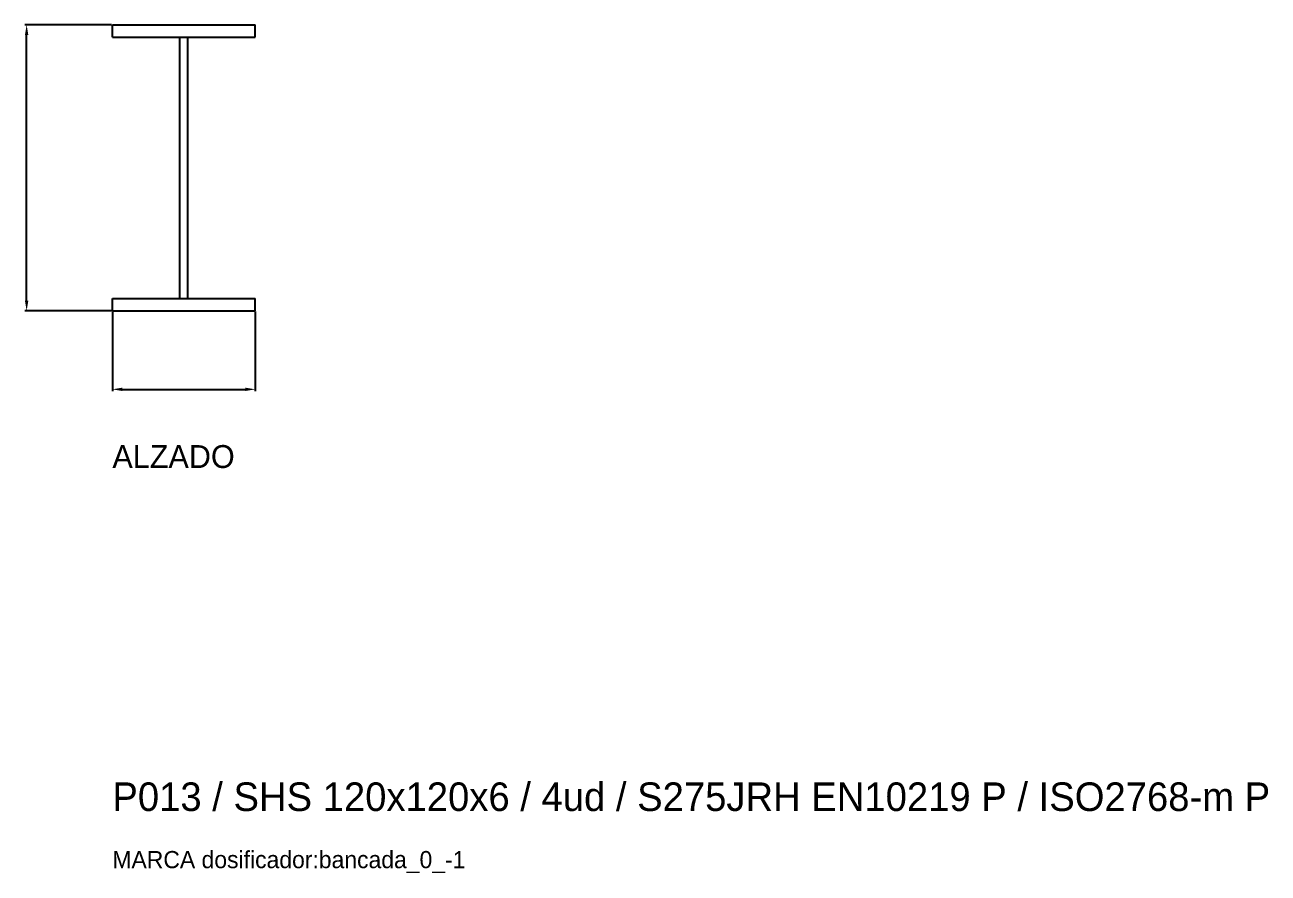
# Model space of a CAD drawing. Header units: millimetres. Extents: x -61 to 13940, y -87340 to 371.
# Drawn here: x -61 to 809, y -14575 to -13981 of the extents above; entities that cross this region are included whole.
import ezdxf

# ---------------------------------------------------------------- set-up
doc = ezdxf.new("R2010")
doc.units = ezdxf.units.MM
for name, color, linetype in [('R18_COTAS_P', 1, 'Continuous'), ('R18_PIEZAS_P', 3, 'Continuous'), ('R18_TEXTOS', 7, 'Continuous')]:
    doc.layers.add(name, color=color, linetype=linetype)
doc.dimstyles.get("Standard").update_dxf_attribs({"dimtxt": 2.5, "dimasz": 2.5, "dimexe": 1.25, "dimexo": 0.625, "dimtad": 1, "dimcen": 2.5, "dimazin": 3, "dimtfac": 1, "dimtmove": 0, "dimatfit": 3, "dimarcsym": 0})

# ---------------------------------------------------------------- blocks, each defined once
blk = doc.blocks.new('*D71')
at = {"layer": 'Defpoints', "color": 0, "transparency": 16777216}
for p in [(0, -14181.17), (100, -14181.17), (100, -14236.17)]:
    blk.add_point(p, dxfattribs=at)
at = {"layer": 'R18_COTAS_P', "color": 0, "lineweight": -2, "transparency": 16777216}
for p, q in [((0, -14181.79), (0, -14237.42)), ((100, -14181.79), (100, -14237.42)), ((7, -14236.17), (93, -14236.17))]:
    blk.add_line(p, q, dxfattribs=at)
at = {"layer": 'R18_COTAS_P', "color": 0, "transparency": 16777216}
for points in [[(7, -14235), (7, -14237.33), (0, -14236.17)], [(93, -14235), (93, -14237.33), (100, -14236.17)]]:
    blk.add_solid(points, dxfattribs=at)
blk = doc.blocks.new('*D72')
at = {"layer": 'Defpoints', "color": 0, "transparency": 16777216}
for p in [(-60, -13981.17), (0, -13981.17), (0, -14181.17)]:
    blk.add_point(p, dxfattribs=at)
at = {"layer": 'R18_COTAS_P', "color": 0, "lineweight": -2, "transparency": 16777216}
for p, q in [((-0.63, -13981.17), (-61.25, -13981.17)), ((-60, -14174.17), (-60, -13988.17)), ((-0.63, -14181.17), (-61.25, -14181.17))]:
    blk.add_line(p, q, dxfattribs=at)
at = {"layer": 'R18_COTAS_P', "color": 0, "transparency": 16777216}
for points in [[(-61.17, -13988.17), (-58.83, -13988.17), (-60, -13981.17)], [(-61.17, -14174.17), (-58.83, -14174.17), (-60, -14181.17)]]:
    blk.add_solid(points, dxfattribs=at)

msp = doc.modelspace()

# ---------------------------------------------------------------- linework, layer by layer
at = {"layer": 'R18_PIEZAS_P'}
for p, q in [((0, -13981.168), (100, -13981.168)), ((0, -13989.668), (0, -13981.168)), ((100, -13989.668), (100, -13981.168)), ((0, -13989.668), (100, -13989.668)), ((47.2, -13989.668), (52.8, -13989.668)), ((47.2, -14172.668), (47.2, -13989.668)), ((52.8, -14172.668), (52.8, -13989.668)), ((0, -14172.668), (100, -14172.668)), ((0, -14181.168), (0, -14172.668)), ((47.2, -14172.668), (52.8, -14172.668)), ((100, -14181.168), (100, -14172.668)), ((0, -14181.168), (100, -14181.168))]:
    msp.add_line(p, q, dxfattribs=at)

# ---------------------------------------------------------------- texts
at = {"layer": 'R18_TEXTOS'}
for s, height, p in [('ALZADO', 16, (0, -14291.168)), ('P013 / SHS 120x120x6 / 4ud / S275JRH EN10219 P / ISO2768-m P', 20, (0, -14531.168)), ('MARCA dosificador:bancada_0_-1', 12, (0, -14571.168))]:
    msp.add_text(s, height=height, dxfattribs=at).set_placement(p)

# ---------------------------------------------------------------- dimensions: what is measured, and where the dimension line sits
at = {"layer": 'R18_COTAS_P'}
dim = msp.add_linear_dim(base=(-60, -13981.168), p1=(0, -14181.168), p2=(0, -13981.168), angle=90, dimstyle='Standard', override={"dimtxt": 16, "dimasz": 7, "dimtad": 1, "dimdec": 2}, dxfattribs=at)
dim.commit()
dim.dimension.update_dxf_attribs({"geometry": '*D72', "text_midpoint": (-60, -14081.168)})
dim = msp.add_linear_dim(base=(100, -14236.168), p1=(0, -14181.168), p2=(100, -14181.168), dimstyle='Standard', override={"dimtxt": 16, "dimasz": 7, "dimtad": 1, "dimdec": 2}, dxfattribs=at)
dim.commit()
dim.dimension.update_dxf_attribs({"geometry": '*D71', "text_midpoint": (50, -14236.168)})

doc.saveas('drawing.dxf')
